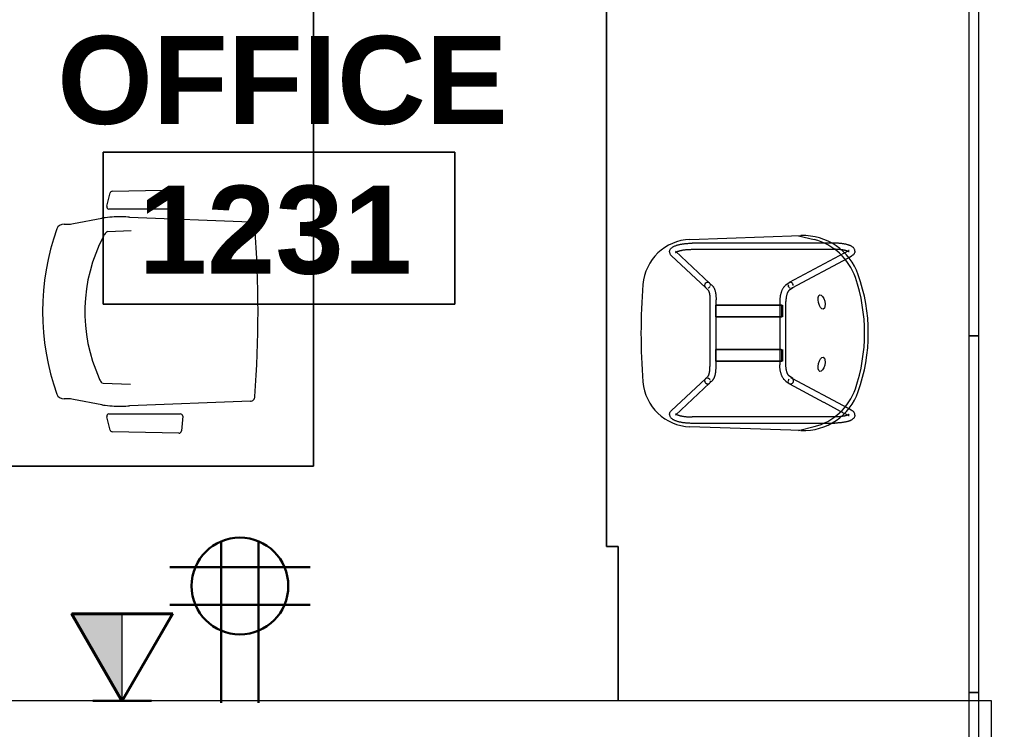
# Model space of a CAD drawing. Header units: inches. Extents: x -326 to 986, y -79 to 1436.
# Drawn here: x -183 to -83.5, y 347.2 to 419.8 of the extents above; entities that cross this region are included whole.
import ezdxf

# ---------------------------------------------------------------- set-up
doc = ezdxf.new("R2010")
doc.units = ezdxf.units.IN
doc.header["$MEASUREMENT"] = 0
for name, color, linetype, lineweight in [('A-ANNO-NOTE', 131, 'Continuous', 13), ('A-AREA-IDEN', 2, 'Continuous', 9), ('A-GLAZ-CURT', 52, 'Continuous', 9), ('A-WALL', 113, 'Continuous', 13), ('I-FURN', 30, 'Continuous', 9)]:
    doc.layers.add(name, color=color, linetype=linetype, lineweight=lineweight)
doc.styles.add('Swis721 Lt BT_B', font='', dxfattribs={"height": 9})
doc.styles.get('Swis721 Lt BT_B').set_extended_font_data('Swis721 Lt BT', bold=True)

# ---------------------------------------------------------------- blocks, each defined once
blk = doc.blocks.new('System Panel - Glazed - Offset-8643973-Level XX  POWER _ SIGNAL NEW')
at = {"layer": 'A-GLAZ-CURT', "lineweight": 13}
for p, q in [((17.818, 1.75), (-17.818, 1.75)), ((-17.818, 1.75), (-17.818, 0.75)), ((17.818, 0.75), (17.818, 1.75)), ((-17.818, 0.75), (17.818, 0.75))]:
    blk.add_line(p, q, dxfattribs=at)
blk = doc.blocks.new('System Panel - Glazed - Offset-8642966-Level XX  POWER _ SIGNAL NEW')
at = {"layer": 'A-GLAZ-CURT', "lineweight": 13}
for p, q in [((18.25, 1.75), (-18.25, 1.75)), ((-18.25, 1.75), (-18.25, 0.75)), ((18.25, 0.75), (18.25, 1.75)), ((-18.25, 0.75), (18.25, 0.75))]:
    blk.add_line(p, q, dxfattribs=at)
blk = doc.blocks.new('System Panel - Glazed - Offset-8642971-Level XX  POWER _ SIGNAL NEW')
at = {"layer": 'A-GLAZ-CURT', "lineweight": 13}
for p, q in [((3.25, 1.75), (-3.25, 1.75)), ((-3.25, 1.75), (-3.25, 0.75)), ((3.25, 0.75), (3.25, 1.75)), ((-3.25, 0.75), (3.25, 0.75))]:
    blk.add_line(p, q, dxfattribs=at)
blk = doc.blocks.new('Furniture 8 - Furniture 2-8662529-Level XX  POWER _ SIGNAL NEW')
at = {"layer": 'I-FURN'}
for p, q in [((-152.887, 423.084), (-152.887, 374.147)), ((-152.887, 374.147), (-152.887, 423.084)), ((-122.887, 365.928), (-122.887, 423.084)), ((-122.887, 423.084), (-122.887, 365.928)), ((-152.887, 374.147), (-224.887, 374.147)), ((-224.887, 374.147), (-152.887, 374.147)), ((-121.712, 365.928), (-122.887, 365.928)), ((-122.887, 365.928), (-121.712, 365.928)), ((-121.712, 350.119), (-121.712, 365.928)), ((-121.712, 365.928), (-121.712, 350.119))]:
    blk.add_line(p, q, dxfattribs=at)
blk = doc.blocks.new('Haworth_Chair_Very-Perforated Conference - Arms-7937587-Level XX  POWER _ SIGNAL NEW')
at = {"layer": 'I-FURN'}
for p, q in [((-9.659, -3.101), (-9.17, 9.25)), ((9.17, 9.25), (9.659, -3.101)), ((-12.221, 2.204), (-10.702, 2.33)), ((-10.469, 2.076), (-10.471, -5.238)), ((10.471, -5.238), (10.469, 2.076)), ((10.702, 2.33), (12.221, 2.204)), ((-12.311, -4.885), (-12.459, 1.93)), ((12.459, 1.93), (12.311, -4.885)), ((-8.184, -5.321), (-8.284, -2.932)), ((7.346, -5.81), (7.447, -3)), ((-10.785, -5.447), (-12.127, -5.088)), ((-8.991, -8.85), (-9.535, -5.953)), ((9.535, -5.953), (8.991, -8.85)), ((12.127, -5.088), (10.785, -5.447)), ((-8.925, -9.815), (-8.928, -9.49)), ((8.928, -9.49), (8.925, -9.815))]:
    blk.add_line(p, q, dxfattribs=at)
for centre, radius, start, end in [((-0.001, -107.246), 117.284, 85.74387, 94.25612), ((-8.705, 9.25), 0.465, 90, 180), ((8.705, 9.25), 0.465, 0, 90.14149), ((-12.199, 1.945), 0.26, 94.72362, 183.27638), ((-10.723, 2.076), 0.254, 359.98353, 85.12139), ((10.723, 2.076), 0.254, 94.87861, 180.01647), ((12.199, 1.945), 0.26, 356.72362, 85.27638), ((14.881, -4.072), 24.558, 177.73399, 181.39604), ((-14.881, -4.072), 24.558, 358.60396, 2.26601), ((-12.062, -4.844), 0.253, 189.35868, 255.01487), ((-1.673, -4.475), 8, 181.39604, 188.06317), ((1.673, -4.475), 8, 351.93683, 358.60396), ((12.062, -4.844), 0.253, 284.98513, 350.64132), ((-10.72, -5.205), 0.251, 255.01487, 352.31467), ((-1.673, -4.475), 8, 188.06317, 190.64227), ((-7.905, -5.31), 0.279, 182.28611, 236.52672), ((-7.069, -4.46), 1.467, 227.58625, 244.44888), ((0.025, 8.859), 16.547, 242.31317, 294.41188), ((7.067, -5.794), 0.28, 303.43533, 356.56467), ((1.673, -4.475), 8, 349.35773, 351.93683), ((10.72, -5.205), 0.251, 187.68533, 284.98513), ((6.231, -4.528), 1.796, 290.63116, 303.43533), ((-12.59, -9.526), 3.662, 0.55924, 10.64227), ((12.59, -9.526), 3.662, 169.35773, 179.44076), ((-8.202, -9.876), 0.726, 175.2058, 250.56974), ((8.202, -9.876), 0.726, 289.43026, 4.7942), ((0, 13.375), 25.381, 250.56974, 289.43026)]:
    blk.add_arc(centre, radius, start, end, dxfattribs=at)
blk = doc.blocks.new('HighTower_Eyes_Guest - HighTower_Eyes_Guest-V59-Level XX  POWER _ SIGNAL NEW')
at = {"layer": 'I-FURN'}
for p, q in [((-4.667, 5.665), (-7.92, 9.146)), ((7.92, 9.146), (4.668, 5.666)), ((-8.377, 8.719), (-5.124, 5.238)), ((-8.247, 8.726), (-8.249, 8.724)), ((5.124, 5.239), (8.377, 8.719)), ((8.247, 8.726), (8.249, 8.724)), ((8.285, 8.677), (8.299, 8.655)), ((-9.978, -4.107), (-9.581, 7.252)), ((-9.199, 7.02), (-9.199, -7.229)), ((-8.574, -7.566), (-8.574, 7.02)), ((8.574, 7.02), (8.574, -7.566)), ((9.199, -7.185), (9.199, 7.02)), ((9.581, 7.252), (9.978, -4.107)), ((-5.128, 5.245), (-4.85, 4.951)), ((-4.396, 5.38), (-4.673, 5.674)), ((3.421, 5.203), (-3.421, 5.203)), ((4.673, 5.674), (4.396, 5.38)), ((4.85, 4.951), (5.128, 5.245)), ((-3.421, 4.578), (-2.858, 4.578)), ((-1.677, 4.614), (-2.858, 4.614)), ((-2.858, 4.614), (-2.858, 4.589)), ((-2.858, 4.602), (-1.677, 4.602)), ((-2.858, 4.578), (-2.858, 4.602)), ((-2.858, 3.535), (-2.858, 4.602)), ((-2.858, 4.589), (-2.858, 4.578)), ((-2.858, 4.583), (-2.858, 3.073)), ((-2.858, 4.578), (-2.858, 4.578)), ((-1.677, 4.589), (-1.677, 4.614)), ((-1.677, 4.602), (-1.677, 4.583)), ((-1.677, 4.602), (-1.677, 3.535)), ((-1.677, 4.578), (-1.677, 4.589)), ((-1.677, 4.583), (-1.677, 4.578)), ((-1.677, 3.073), (-1.677, 4.583)), ((-1.677, 4.578), (1.677, 4.578)), ((1.677, 4.589), (1.677, 4.614)), ((1.677, 4.614), (2.858, 4.614)), ((1.677, 3.535), (1.677, 4.602)), ((1.677, 4.602), (1.677, 4.578)), ((2.858, 4.602), (1.677, 4.602)), ((1.677, 4.578), (1.677, 4.589)), ((1.677, 4.583), (1.677, 3.073)), ((2.858, 4.614), (2.858, 4.589)), ((2.858, 4.578), (2.858, 4.602)), ((2.858, 4.602), (2.858, 3.535)), ((2.858, 4.589), (2.858, 4.578)), ((2.858, 3.073), (2.858, 4.583)), ((2.858, 4.578), (3.421, 4.578)), ((-2.858, 3.207), (-2.858, 3.535)), ((-2.858, -1.431), (-2.858, 3.207)), ((-2.858, 3.073), (-2.858, 1.82)), ((-1.677, 3.535), (-1.677, 3.207)), ((-1.677, 3.207), (-1.677, -1.431)), ((-1.677, 1.82), (-1.677, 3.073)), ((1.677, 3.207), (1.677, 3.535)), ((1.677, -1.431), (1.677, 3.207)), ((1.677, 3.073), (1.677, 1.82)), ((2.858, 3.535), (2.858, 3.207)), ((2.858, 3.207), (2.858, -1.431)), ((2.858, 1.82), (2.858, 3.073)), ((-2.858, 1.82), (-2.858, 0.754)), ((-1.677, 0.754), (-1.677, 1.82)), ((1.677, 1.82), (1.677, 0.754)), ((2.858, 0.754), (2.858, 1.82)), ((-2.858, 0.754), (-2.858, 0.181)), ((-2.858, 0.181), (-2.858, -0.384)), ((-1.677, -0.384), (-1.677, 0.754)), ((1.677, 0.754), (1.677, -0.384)), ((2.858, -0.384), (2.858, 0.754)), ((-2.858, -0.384), (-2.858, -1.551)), ((-1.677, -1.551), (-1.677, -0.384)), ((1.677, -0.384), (1.677, -1.551)), ((2.858, -1.551), (2.858, -0.384)), ((3.251, -1.942), (-3.251, -1.942)), ((-2.858, -1.758), (-2.858, -1.431)), ((-2.858, -1.575), (-2.858, -1.942)), ((-2.858, -1.958), (-2.858, -1.758)), ((-2.858, -1.987), (-2.858, -2.034)), ((-2.858, -2.034), (-2.858, -1.987)), ((-1.677, -1.431), (-1.677, -1.758)), ((-1.677, -1.942), (-1.677, -1.575)), ((-1.677, -1.758), (-1.677, -1.958)), ((1.677, -1.758), (1.677, -1.431)), ((1.677, -1.575), (1.677, -1.945)), ((1.677, -1.958), (1.677, -1.758)), ((2.858, -1.431), (2.858, -1.758)), ((2.858, -1.943), (2.858, -1.575)), ((2.858, -1.758), (2.858, -1.958)), ((-5.18, -2.919), (-7.049, -6.398)), ((-4.924, -2.564), (-5.162, -2.9)), ((-4.652, -3.262), (-4.414, -2.926)), ((-3.251, -2.567), (3.251, -2.567)), ((-2.858, -2.037), (-2.858, -2.099)), ((-2.858, -2.099), (-2.858, -2.037)), ((-2.858, -2.174), (-2.858, -2.103)), ((-2.858, -2.121), (-2.858, -2.174)), ((-1.677, -2.121), (-2.858, -2.121)), ((-1.677, -2.223), (-2.858, -2.223)), ((-1.677, -2.037), (-1.677, -2.087)), ((-1.677, -2.087), (-1.677, -2.037)), ((-1.677, -2.103), (-1.677, -2.161)), ((1.677, -2.053), (1.677, -2.103)), ((1.677, -2.103), (1.677, -2.053)), ((1.677, -2.121), (1.677, -2.179)), ((1.677, -2.179), (1.677, -2.121)), ((2.858, -2.121), (1.677, -2.121)), ((2.858, -2.223), (1.677, -2.223)), ((2.858, -1.99), (2.858, -2.037)), ((2.858, -2.037), (2.858, -1.99)), ((2.858, -2.041), (2.858, -2.103)), ((2.858, -2.103), (2.858, -2.041)), ((2.858, -2.108), (2.858, -2.179)), ((2.858, -2.179), (2.858, -2.121)), ((4.414, -2.926), (4.652, -3.262)), ((5.162, -2.9), (4.924, -2.564)), ((8.197, -8.536), (5.171, -2.904)), ((-9.968, -3.844), (-9.567, -5.453)), ((-7.715, -8.958), (-4.629, -3.215)), ((4.621, -3.199), (7.715, -8.958)), ((9.968, -3.844), (9.567, -5.453)), ((-7.069, -6.436), (-8.175, -8.495)), ((-9.199, -7.229), (-9.199, -7.566)), ((9.199, -7.566), (9.199, -7.229)), ((-8.197, -8.536), (-8.427, -8.964)), ((8.427, -8.964), (8.197, -8.536)), ((-8.302, -9.029), (-8.304, -9.027)), ((-7.877, -9.259), (-7.715, -8.958)), ((7.715, -8.958), (7.877, -9.259)), ((8.302, -9.029), (8.304, -9.027))]:
    blk.add_line(p, q, dxfattribs=at)
at = {"layer": 'I-FURN', "flags": 128}
for points in [[(-8.315, 9.333), (-8.382, 9.328), (-8.445, 9.315), (-8.505, 9.294), (-8.56, 9.267), (-8.61, 9.235), (-8.654, 9.2), (-8.695, 9.163), (-8.732, 9.123), (-8.766, 9.081), (-8.797, 9.037), (-8.826, 8.992), (-8.853, 8.945), (-8.879, 8.895), (-8.9, 8.851)], [(-8.313, 9.333), (-8.249, 9.328), (-8.185, 9.315), (-8.125, 9.294), (-8.071, 9.267), (-8.021, 9.235), (-7.976, 9.2), (-7.936, 9.163), (-7.92, 9.146)], [(8.313, 9.333), (8.249, 9.328), (8.185, 9.315), (8.125, 9.294), (8.071, 9.267), (8.021, 9.235), (7.976, 9.2), (7.936, 9.163), (7.92, 9.146)], [(8.315, 9.333), (8.382, 9.328), (8.445, 9.315), (8.505, 9.294), (8.56, 9.267), (8.61, 9.235), (8.654, 9.2), (8.695, 9.163), (8.732, 9.123), (8.766, 9.081), (8.797, 9.037), (8.826, 8.992), (8.853, 8.945), (8.879, 8.895), (8.9, 8.851)], [(-8.903, 8.844), (-8.926, 8.791), (-8.948, 8.736), (-8.969, 8.679), (-8.989, 8.621), (-9.008, 8.56), (-9.026, 8.497), (-9.044, 8.433), (-9.06, 8.366), (-9.075, 8.298), (-9.09, 8.229), (-9.103, 8.157), (-9.116, 8.084), (-9.128, 8.01), (-9.139, 7.934), (-9.149, 7.857), (-9.158, 7.779), (-9.167, 7.7)], [(-8.299, 8.655), (-8.313, 8.63), (-8.327, 8.6), (-8.342, 8.567), (-8.358, 8.531), (-8.373, 8.491), (-8.388, 8.448), (-8.403, 8.402), (-8.417, 8.354), (-8.432, 8.303), (-8.445, 8.249), (-8.459, 8.193), (-8.471, 8.134), (-8.483, 8.074), (-8.495, 8.011), (-8.506, 7.947), (-8.516, 7.88), (-8.525, 7.813)], [(-8.383, 8.726), (-8.381, 8.724), (-8.377, 8.719)], [(-8.263, 8.709), (-8.273, 8.695), (-8.285, 8.677), (-8.299, 8.655)], [(-8.249, 8.724), (-8.255, 8.719), (-8.263, 8.709)], [(8.249, 8.724), (8.255, 8.719), (8.263, 8.709)], [(8.263, 8.709), (8.273, 8.695), (8.285, 8.677)], [(8.299, 8.655), (8.313, 8.63), (8.327, 8.6), (8.342, 8.567), (8.358, 8.531), (8.373, 8.491), (8.388, 8.448), (8.403, 8.402), (8.417, 8.354), (8.432, 8.303), (8.445, 8.249), (8.459, 8.193), (8.471, 8.134), (8.483, 8.074), (8.495, 8.011), (8.506, 7.947), (8.516, 7.88), (8.525, 7.813)], [(8.383, 8.726), (8.381, 8.724), (8.377, 8.719)], [(8.903, 8.844), (8.926, 8.791), (8.948, 8.736), (8.969, 8.679), (8.989, 8.621), (9.008, 8.56), (9.026, 8.497), (9.044, 8.433), (9.06, 8.366), (9.075, 8.298), (9.09, 8.229), (9.103, 8.157), (9.116, 8.084), (9.128, 8.01), (9.139, 7.934), (9.149, 7.857), (9.158, 7.779), (9.167, 7.7)], [(-9.186, 7.458), (-9.19, 7.376), (-9.194, 7.293), (-9.197, 7.21), (-9.198, 7.126), (-9.199, 7.043), (-9.199, 7.02)], [(-9.168, 7.684), (-9.174, 7.62), (-9.18, 7.539), (-9.186, 7.458)], [(-8.526, 7.804), (-8.534, 7.743), (-8.541, 7.673), (-8.548, 7.601), (-8.555, 7.528), (-8.56, 7.455), (-8.564, 7.38), (-8.568, 7.305), (-8.571, 7.229), (-8.573, 7.153), (-8.574, 7.077), (-8.574, 7.02)], [(8.526, 7.804), (8.534, 7.743), (8.541, 7.673), (8.548, 7.601), (8.555, 7.528), (8.56, 7.455), (8.564, 7.38), (8.568, 7.305), (8.571, 7.229), (8.573, 7.153), (8.574, 7.077), (8.574, 7.02)], [(9.168, 7.684), (9.174, 7.62), (9.18, 7.539), (9.186, 7.458)], [(9.186, 7.458), (9.19, 7.376), (9.194, 7.293), (9.197, 7.21), (9.198, 7.126), (9.199, 7.043), (9.199, 7.02)], [(-4.397, 5.381), (-4.395, 5.38), (-4.391, 5.377), (-4.384, 5.372), (-4.374, 5.366), (-4.361, 5.359), (-4.346, 5.351), (-4.329, 5.343), (-4.309, 5.334), (-4.286, 5.325), (-4.262, 5.316), (-4.236, 5.308), (-4.208, 5.299), (-4.178, 5.29), (-4.146, 5.282), (-4.113, 5.274), (-4.078, 5.266), (-4.042, 5.259), (-4.004, 5.251), (-3.966, 5.245), (-3.926, 5.239), (-3.885, 5.233), (-3.843, 5.227), (-3.801, 5.223), (-3.757, 5.218), (-3.713, 5.215), (-3.668, 5.211), (-3.623, 5.209), (-3.578, 5.206), (-3.532, 5.205), (-3.486, 5.204), (-3.44, 5.203), (-3.421, 5.203)], [(4.397, 5.381), (4.395, 5.38), (4.391, 5.377), (4.384, 5.372), (4.374, 5.366), (4.361, 5.359), (4.346, 5.351), (4.329, 5.343), (4.309, 5.334), (4.286, 5.325), (4.262, 5.316), (4.236, 5.308), (4.208, 5.299), (4.178, 5.29), (4.146, 5.282), (4.113, 5.274), (4.078, 5.266), (4.042, 5.259), (4.004, 5.251), (3.966, 5.245), (3.926, 5.239), (3.885, 5.233), (3.843, 5.227), (3.801, 5.223), (3.757, 5.218), (3.713, 5.215), (3.668, 5.211), (3.623, 5.209), (3.578, 5.206), (3.532, 5.205), (3.486, 5.204), (3.44, 5.203), (3.421, 5.203)], [(-4.85, 4.951), (-4.82, 4.921), (-4.788, 4.894), (-4.756, 4.869), (-4.722, 4.847), (-4.688, 4.826), (-4.653, 4.806), (-4.617, 4.788), (-4.581, 4.771), (-4.543, 4.755), (-4.504, 4.739), (-4.464, 4.725), (-4.423, 4.711), (-4.382, 4.699), (-4.339, 4.686), (-4.295, 4.675), (-4.25, 4.664), (-4.204, 4.654), (-4.157, 4.644), (-4.11, 4.635), (-4.062, 4.627), (-4.012, 4.62), (-3.962, 4.613), (-3.912, 4.606), (-3.861, 4.601), (-3.809, 4.596), (-3.757, 4.591), (-3.704, 4.587), (-3.651, 4.584), (-3.598, 4.582), (-3.544, 4.58), (-3.491, 4.579), (-3.437, 4.578), (-3.421, 4.578)], [(4.85, 4.951), (4.82, 4.921), (4.788, 4.894), (4.756, 4.869), (4.722, 4.847), (4.688, 4.826), (4.653, 4.806), (4.617, 4.788), (4.581, 4.771), (4.543, 4.755), (4.504, 4.739), (4.464, 4.725), (4.423, 4.711), (4.382, 4.699), (4.339, 4.686), (4.295, 4.675), (4.25, 4.664), (4.204, 4.654), (4.157, 4.644), (4.11, 4.635), (4.062, 4.627), (4.012, 4.62), (3.962, 4.613), (3.912, 4.606), (3.861, 4.601), (3.809, 4.596), (3.757, 4.591), (3.704, 4.587), (3.651, 4.584), (3.598, 4.582), (3.544, 4.58), (3.491, 4.579), (3.437, 4.578), (3.421, 4.578)], [(-4.924, -2.564), (-4.892, -2.522), (-4.858, -2.482), (-4.821, -2.443), (-4.783, -2.407), (-4.742, -2.372), (-4.7, -2.339), (-4.656, -2.307), (-4.611, -2.277), (-4.564, -2.248), (-4.515, -2.221), (-4.465, -2.195), (-4.414, -2.17), (-4.361, -2.147), (-4.307, -2.125), (-4.251, -2.104), (-4.195, -2.085), (-4.137, -2.066), (-4.078, -2.049), (-4.019, -2.033), (-3.958, -2.019), (-3.896, -2.006), (-3.834, -1.994), (-3.771, -1.983), (-3.707, -1.973), (-3.643, -1.965), (-3.578, -1.958), (-3.513, -1.952), (-3.447, -1.948), (-3.381, -1.945), (-3.315, -1.943), (-3.251, -1.942)], [(4.924, -2.564), (4.892, -2.522), (4.858, -2.482), (4.821, -2.443), (4.783, -2.407), (4.742, -2.372), (4.7, -2.339), (4.656, -2.307), (4.611, -2.277), (4.564, -2.248), (4.515, -2.221), (4.465, -2.195), (4.414, -2.17), (4.361, -2.147), (4.307, -2.125), (4.251, -2.104), (4.195, -2.085), (4.137, -2.066), (4.078, -2.049), (4.019, -2.033), (3.958, -2.019), (3.896, -2.006), (3.834, -1.994), (3.771, -1.983), (3.707, -1.973), (3.643, -1.965), (3.578, -1.958), (3.513, -1.952), (3.447, -1.948), (3.381, -1.945), (3.315, -1.943), (3.251, -1.942)], [(-4.414, -2.926), (-4.405, -2.914), (-4.393, -2.9), (-4.379, -2.885), (-4.363, -2.87), (-4.345, -2.854), (-4.324, -2.838), (-4.301, -2.821), (-4.276, -2.804), (-4.248, -2.788), (-4.218, -2.771), (-4.186, -2.754), (-4.153, -2.738), (-4.117, -2.722), (-4.079, -2.707), (-4.04, -2.692), (-3.998, -2.678), (-3.956, -2.664), (-3.911, -2.652), (-3.866, -2.64), (-3.819, -2.628), (-3.771, -2.618), (-3.722, -2.608), (-3.672, -2.6), (-3.621, -2.592), (-3.569, -2.586), (-3.517, -2.58), (-3.464, -2.575), (-3.411, -2.572), (-3.357, -2.569), (-3.303, -2.568), (-3.251, -2.567)], [(4.414, -2.926), (4.405, -2.914), (4.393, -2.9), (4.379, -2.885), (4.363, -2.87), (4.345, -2.854), (4.324, -2.838), (4.301, -2.821), (4.276, -2.804), (4.248, -2.788), (4.218, -2.771), (4.186, -2.754), (4.153, -2.738), (4.117, -2.722), (4.079, -2.707), (4.04, -2.692), (3.998, -2.678), (3.956, -2.664), (3.911, -2.652), (3.866, -2.64), (3.819, -2.628), (3.771, -2.618), (3.722, -2.608), (3.672, -2.6), (3.621, -2.592), (3.569, -2.586), (3.517, -2.58), (3.464, -2.575), (3.411, -2.572), (3.357, -2.569), (3.303, -2.568), (3.251, -2.567)], [(-8.387, -9.629), (-8.45, -9.624), (-8.511, -9.612), (-8.568, -9.592), (-8.62, -9.566), (-8.667, -9.536), (-8.709, -9.504), (-8.747, -9.468), (-8.781, -9.432), (-8.812, -9.393), (-8.84, -9.353), (-8.867, -9.312), (-8.892, -9.269), (-8.915, -9.225), (-8.937, -9.179), (-8.957, -9.131), (-8.977, -9.082), (-8.996, -9.031), (-9.014, -8.979), (-9.03, -8.925), (-9.047, -8.869), (-9.062, -8.812), (-9.076, -8.753), (-9.09, -8.693), (-9.103, -8.631), (-9.115, -8.568), (-9.126, -8.504), (-9.137, -8.438), (-9.146, -8.372), (-9.155, -8.304), (-9.163, -8.235), (-9.171, -8.165), (-9.177, -8.095), (-9.183, -8.023), (-9.188, -7.952), (-9.192, -7.879), (-9.195, -7.806), (-9.197, -7.733), (-9.199, -7.66), (-9.199, -7.586), (-9.199, -7.566)], [(-8.551, -8.079), (-8.556, -8.027), (-8.56, -7.963), (-8.565, -7.898), (-8.568, -7.833), (-8.571, -7.767), (-8.573, -7.701), (-8.574, -7.635), (-8.574, -7.569), (-8.574, -7.566)], [(8.387, -9.629), (8.45, -9.624), (8.511, -9.612), (8.568, -9.592), (8.62, -9.566), (8.667, -9.536), (8.709, -9.504), (8.747, -9.468), (8.781, -9.432), (8.812, -9.393), (8.84, -9.353), (8.867, -9.312), (8.892, -9.269), (8.915, -9.225), (8.937, -9.179), (8.957, -9.131), (8.977, -9.082), (8.996, -9.031), (9.014, -8.979), (9.03, -8.925), (9.047, -8.869), (9.062, -8.812), (9.076, -8.753), (9.09, -8.693), (9.103, -8.631), (9.115, -8.568), (9.126, -8.504), (9.137, -8.438), (9.146, -8.372), (9.155, -8.304), (9.163, -8.235), (9.171, -8.165), (9.177, -8.095), (9.183, -8.023), (9.188, -7.952), (9.192, -7.879), (9.195, -7.806), (9.197, -7.733), (9.199, -7.66), (9.199, -7.586), (9.199, -7.566)], [(8.538, -8.199), (8.544, -8.152), (8.55, -8.09), (8.556, -8.027), (8.56, -7.963), (8.564, -7.903)], [(8.565, -7.898), (8.568, -7.833), (8.571, -7.767), (8.573, -7.701), (8.574, -7.635), (8.574, -7.569), (8.574, -7.566)], [(-8.538, -8.199), (-8.544, -8.152), (-8.55, -8.09)], [(-8.384, -8.883), (-8.397, -8.85), (-8.409, -8.814), (-8.422, -8.776), (-8.435, -8.735), (-8.447, -8.692), (-8.459, -8.646), (-8.471, -8.598), (-8.482, -8.548), (-8.492, -8.496), (-8.502, -8.443), (-8.512, -8.387), (-8.521, -8.331), (-8.529, -8.272), (-8.537, -8.213)], [(-8.316, -9.013), (-8.325, -9), (-8.335, -8.983), (-8.346, -8.963), (-8.358, -8.94), (-8.371, -8.913), (-8.384, -8.883)], [(8.316, -9.013), (8.325, -9), (8.335, -8.983), (8.346, -8.963), (8.358, -8.94), (8.371, -8.913), (8.384, -8.883)], [(8.384, -8.883), (8.397, -8.85), (8.409, -8.814), (8.422, -8.776), (8.435, -8.735), (8.447, -8.692), (8.459, -8.646), (8.471, -8.598), (8.482, -8.548), (8.492, -8.496), (8.502, -8.443), (8.512, -8.387), (8.521, -8.331), (8.529, -8.272), (8.537, -8.213)], [(-8.471, -9.029), (-8.47, -9.027), (-8.465, -9.022), (-8.458, -9.013), (-8.449, -9), (-8.438, -8.983), (-8.427, -8.964)], [(-8.387, -9.629), (-8.323, -9.624), (-8.262, -9.612), (-8.205, -9.592), (-8.153, -9.566), (-8.107, -9.536), (-8.065, -9.504), (-8.027, -9.468), (-7.993, -9.432), (-7.962, -9.393), (-7.933, -9.353), (-7.907, -9.312), (-7.882, -9.269), (-7.877, -9.259)], [(-8.304, -9.027), (-8.309, -9.022), (-8.316, -9.013)], [(8.387, -9.629), (8.323, -9.624), (8.262, -9.612), (8.205, -9.592), (8.153, -9.566), (8.107, -9.536), (8.065, -9.504), (8.027, -9.468), (7.993, -9.432), (7.962, -9.393), (7.933, -9.353), (7.907, -9.312), (7.882, -9.269), (7.877, -9.259)], [(8.304, -9.027), (8.309, -9.022), (8.316, -9.013)], [(8.471, -9.029), (8.47, -9.027), (8.465, -9.022), (8.458, -9.013), (8.449, -9), (8.438, -8.983), (8.427, -8.964)]]:
    blk.add_lwpolyline(points, dxfattribs=at)
at = {"layer": 'I-FURN'}
for centre, radius, start, end in [((-4.584, 7.077), 5, 94.68367, 178), ((0, -48.875), 61.139, 85.31633, 94.68367), ((4.584, 7.077), 5, 2, 85.31633), ((-3.981, -4.316), 6, 178, 250.52754), ((3.981, -4.316), 6, 289.47246, 2), ((-3.746, -4.001), 6, 194, 251.10821), ((3.746, -4.001), 6, 288.89179, 346), ((0, 6.944), 17.568, 251.10821, 288.89179), ((0, 6.944), 17.943, 250.52754, 289.47246), ((0, 6.944), 17.943, 250.52754, 289.47246)]:
    blk.add_arc(centre, radius, start, end, dxfattribs=at)
for centre, major_axis, ratio, start_param, end_param in [((-4.9, 5.46), (0.227, 0.214), 0.915808, 2.428908, 2.632137), ((-4.9, 5.46), (0.227, 0.214), 0.915808, 2.167109, 2.356945), ((-4.895, 5.452), (0.228, 0.213), 0.916448, 2.43874, 2.608271), ((-4.895, 5.452), (0.228, 0.213), 0.916448, 2.175608, 2.346472), ((-4.9, 5.46), (0.227, 0.214), 0.915808, 2.690708, 2.898951), ((-4.895, 5.452), (0.228, 0.213), 0.916448, 2.697325, 3.13187), ((-4.9, 5.46), (0.227, 0.214), 0.915808, 1.90531, 2.091125), ((-4.895, 5.452), (0.228, 0.213), 0.916448, 1.912584, 2.084672), ((-4.9, 5.46), (0.227, 0.214), 0.915808, 2.952507, 3.141593), ((-4.9, 5.46), (0.227, 0.214), 0.915808, 1.64351, 1.82653), ((-4.9, 5.46), (0.227, 0.214), 0.915808, 3.141593, 3.214307), ((-4.895, 5.452), (0.228, 0.213), 0.916448, 3.13187, 3.141593), ((-4.9, 5.46), (0.227, 0.214), 0.915808, 3.289597, 3.476106), ((-4.895, 5.452), (0.228, 0.213), 0.916448, 1.386162, 1.561074), ((-4.9, 5.46), (0.227, 0.214), 0.915808, 1.119912, 1.298687), ((-4.895, 5.452), (0.228, 0.213), 0.916448, 1.122377, 1.299274), ((-4.895, 5.452), (0.228, 0.213), 0.916448, 3.684418, 3.861128), ((-4.9, 5.46), (0.227, 0.214), 0.915808, 0.858112, 1.035719), ((-4.895, 5.452), (0.228, 0.213), 0.916448, 0.85768, 1.037475), ((-4.895, 5.452), (0.228, 0.213), 0.916448, 3.917268, 4.104054), ((-4.9, 5.46), (0.227, 0.214), 0.915808, 0.596313, 0.772256), ((-4.895, 5.452), (0.228, 0.213), 0.916448, 0.590929, 0.775676), ((-4.9, 5.46), (0.227, 0.214), 0.915808, 0.334513, 0.508251), ((-4.895, 5.452), (0.228, 0.213), 0.916448, 0.317986, 0.513876), ((-4.895, 5.452), (0.228, 0.213), 0.916448, 4.471424, 4.702666), ((-4.895, 5.452), (0.228, 0.213), 0.916448, 6.011663, 6.535262), ((-4.895, 5.452), (0.228, 0.213), 0.916448, 4.702666, 4.964466), ((-4.9, 5.46), (0.227, 0.214), 0.915808, 0, 0.072714), ((-4.9, 5.46), (0.227, 0.214), 0.915808, 4.785103, 5.278321), ((-4.9, 5.46), (0.227, 0.214), 0.915808, 6.0941, 6.283185), ((-4.895, 5.452), (0.228, 0.213), 0.916448, 4.964466, 5.226265), ((-4.895, 5.452), (0.228, 0.213), 0.916448, 5.766308, 5.982538), ((-4.895, 5.452), (0.228, 0.213), 0.916448, 5.524019, 5.708881), ((4.896, 5.452), (-0.228, 0.213), 0.916448, 1.05692, 1.31872), ((4.896, 5.452), (-0.228, 0.213), 0.916448, 6.031109, 6.554707), ((4.9, 5.46), (-0.227, 0.214), 0.915808, 6.210471, 6.472271), ((4.9, 5.46), (-0.227, 0.214), 0.915808, 1.236283, 1.433525), ((4.896, 5.452), (-0.228, 0.213), 0.916448, 1.31872, 1.580519), ((4.9, 5.46), (-0.227, 0.214), 0.915808, 1.498082, 1.759882), ((4.896, 5.452), (-0.228, 0.213), 0.916448, 1.580519, 1.808476), ((4.896, 5.452), (-0.228, 0.213), 0.916448, 5.769309, 5.979921), ((4.9, 5.46), (-0.227, 0.214), 0.915808, 5.511438, 5.948672), ((4.896, 5.452), (-0.228, 0.213), 0.916448, 5.50751, 5.70291), ((4.896, 5.452), (-0.228, 0.213), 0.916448, 2.177595, 2.364128), ((4.896, 5.452), (-0.228, 0.213), 0.916448, 5.24571, 5.434476), ((4.9, 5.46), (-0.227, 0.214), 0.915808, 5.247927, 5.425073), ((4.896, 5.452), (-0.228, 0.213), 0.916448, 2.440623, 2.627717), ((4.896, 5.452), (-0.228, 0.213), 0.916448, 4.983911, 5.168812), ((4.9, 5.46), (-0.227, 0.214), 0.915808, 4.456985, 5.163274), ((4.9, 5.46), (-0.227, 0.214), 0.915808, 2.54528, 2.707622), ((4.896, 5.452), (-0.228, 0.213), 0.916448, 4.722112, 4.904368), ((4.9, 5.46), (-0.227, 0.214), 0.915808, 3.068879, 3.141593), ((4.896, 5.452), (-0.228, 0.213), 0.916448, 3.141593, 3.151315), ((4.896, 5.452), (-0.228, 0.213), 0.916448, 3.151315, 3.593723), ((4.9, 5.46), (-0.227, 0.214), 0.915808, 3.141593, 3.330678), ((4.896, 5.452), (-0.228, 0.213), 0.916448, 4.198513, 4.377029), ((4.9, 5.46), (-0.227, 0.214), 0.915808, 4.192335, 4.377876), ((4.9, 5.46), (-0.227, 0.214), 0.915808, 3.386445, 3.592477), ((4.896, 5.452), (-0.228, 0.213), 0.916448, 3.936713, 4.120187), ((4.9, 5.46), (-0.227, 0.214), 0.915808, 3.926452, 4.116076), ((4.896, 5.452), (-0.228, 0.213), 0.916448, 3.674914, 3.857016), ((4.9, 5.46), (-0.227, 0.214), 0.915808, 3.653056, 3.854277), ((-4.904, -3.067), (-0.275, 0.148), 0.846149, 6.063543, 8.419737), ((-4.907, -3.081), (-0.255, 0.181), 0.826969, 0.26926, 0.531059), ((-4.907, -3.081), (-0.255, 0.181), 0.826969, 0, 0.00746), ((-4.907, -3.081), (-0.255, 0.181), 0.826969, 5.525085, 5.754636), ((-4.907, -3.081), (-0.255, 0.181), 0.826969, 5.082031, 5.243448), ((-4.907, -3.081), (-0.255, 0.181), 0.826969, 4.719849, 4.91726), ((-4.904, -3.067), (-0.275, 0.148), 0.846149, 4.492747, 4.754546), ((4.896, -3.052), (0.275, 0.148), 0.846149, 2.052238, 2.314038), ((4.896, -3.052), (0.275, 0.148), 0.846149, 1.287619, 1.78679), ((4.907, -3.081), (0.255, 0.181), 0.826969, 1.301537, 1.534958), ((4.907, -3.081), (0.255, 0.181), 0.826969, 1.039737, 1.201154), ((4.896, -3.052), (0.275, 0.148), 0.846149, 4.251883, 6.717117), ((4.896, -3.052), (0.275, 0.148), 0.846149, 0.743241, 0.922887), ((4.907, -3.081), (0.255, 0.181), 0.826969, 0, 0.254339), ((4.907, -3.081), (0.255, 0.181), 0.826969, 6.275725, 6.283185), ((4.907, -3.081), (0.255, 0.181), 0.826969, 5.752126, 5.946129), ((-4.907, -3.081), (-0.255, 0.181), 0.826969, 0.531059, 0.792858), ((-4.904, -3.067), (-0.275, 0.148), 0.846149, 2.136552, 2.294271), ((-4.904, -3.067), (-0.275, 0.148), 0.846149, 2.398351, 2.575143), ((-4.904, -3.067), (-0.275, 0.148), 0.846149, 2.660151, 2.896492), ((-4.904, -3.067), (-0.275, 0.148), 0.846149, 2.92195, 3.141593), ((-4.907, -3.081), (-0.255, 0.181), 0.826969, 3.141593, 3.382773), ((-4.904, -3.067), (-0.275, 0.148), 0.846149, 3.141593, 3.18375), ((-4.904, -3.067), (-0.275, 0.148), 0.846149, 3.19024, 3.369721), ((-4.907, -3.081), (-0.255, 0.181), 0.826969, 3.737682, 3.917238), ((4.896, -3.052), (0.275, 0.148), 0.846149, 2.575837, 2.796189), ((4.896, -3.052), (0.275, 0.148), 0.846149, 2.92445, 3.099436), ((4.896, -3.052), (0.275, 0.148), 0.846149, 3.099436, 3.141593), ((4.896, -3.052), (0.275, 0.148), 0.846149, 3.141593, 3.361235), ((4.907, -3.081), (0.255, 0.181), 0.826969, 2.900413, 3.141593), ((4.907, -3.081), (0.255, 0.181), 0.826969, 5.490327, 5.654906)]:
    blk.add_ellipse(centre, major_axis=major_axis, ratio=ratio, start_param=start_param, end_param=end_param, dxfattribs=at)
for centre, major_axis in [((-3.194, -6.224), (-0.731, 0.169)), ((3.194, -6.224), (0.731, 0.169))]:
    blk.add_ellipse(centre, major_axis=major_axis, ratio=0.429347, dxfattribs=at)
blk = doc.blocks.new('Room Tag - Room Name and Number-3379422-Level XX  POWER _ SIGNAL NEW')
at = {"layer": 'A-AREA-IDEN'}
for p, q in [((-0.1881, -0.1636), (-0.1881, -0.0018)), ((-0.1881, -0.0018), (0.1869, -0.0018)), ((0.1869, -0.0018), (-0.1881, -0.0018)), ((-0.1881, -0.0018), (-0.1881, -0.1636)), ((0.1869, -0.0018), (0.1869, -0.1636)), ((0.1869, -0.1636), (0.1869, -0.0018)), ((0.1869, -0.1636), (-0.1881, -0.1636)), ((-0.1881, -0.1636), (0.1869, -0.1636))]:
    blk.add_line(p, q, dxfattribs=at)

msp = doc.modelspace()

# ---------------------------------------------------------------- hatches: boundary and pattern name
at = {"layer": 'A-ANNO-NOTE', "lineweight": 9}
msp.add_hatch(color=256, dxfattribs=at).paths.add_polyline_path([(-172.48, 350.052), (-172.48, 358.984), (-177.637, 358.984)], flags=0)

# ---------------------------------------------------------------- linework, layer by layer
at = {"layer": 'A-ANNO-NOTE', "lineweight": 30}
for p, q in [((-162.319, 349.913), (-162.319, 366.439)), ((-158.487, 349.913), (-158.487, 366.439)), ((-153.23, 363.792), (-167.577, 363.792)), ((-153.23, 359.959), (-167.577, 359.959)), ((-172.48, 350.052), (-177.637, 358.984)), ((-167.323, 358.984), (-177.637, 358.984)), ((-172.441, 350.119), (-177.598, 359.052)), ((-167.284, 359.052), (-177.598, 359.052)), ((-172.48, 350.052), (-167.323, 358.984)), ((-172.441, 350.119), (-167.284, 359.052)), ((-175.441, 350.119), (-169.441, 350.119))]:
    msp.add_line(p, q, dxfattribs=at)
at = {"layer": 'A-ANNO-NOTE', "lineweight": 9}
for p, q in [((-177.637, 358.984), (-172.48, 358.984)), ((-172.48, 350.052), (-177.637, 358.984)), ((-172.48, 358.984), (-172.48, 350.052))]:
    msp.add_line(p, q, dxfattribs=at)
at = {"layer": 'A-ANNO-NOTE', "lineweight": 30}
msp.add_circle((-160.403, 361.875), 4.95, dxfattribs=at)
at = {"layer": 'A-WALL'}
for p, q in [((-83.485, 350.119), (-224.61, 350.119)), ((-83.485, 345.494), (-83.485, 350.119))]:
    msp.add_line(p, q, dxfattribs=at)

# ---------------------------------------------------------------- block references
at = {"layer": 'A-AREA-IDEN', "xscale": 95.99999999999994, "yscale": 95.99999999999994, "zscale": 95.99999999999994}
msp.add_blockref('Room Tag - Room Name and Number-3379422-Level XX  POWER _ SIGNAL NEW', (-156.353, 406.429), dxfattribs=at)
at = {"layer": 'A-GLAZ-CURT', "rotation": 269.9999999999999}
for name, p in [('System Panel - Glazed - Offset-8643973-Level XX  POWER _ SIGNAL NEW', (-86.547, 405.29)), ('System Panel - Glazed - Offset-8642966-Level XX  POWER _ SIGNAL NEW', (-86.547, 369.222)), ('System Panel - Glazed - Offset-8642971-Level XX  POWER _ SIGNAL NEW', (-86.547, 347.722))]:
    msp.add_blockref(name, p, dxfattribs=at)
at = {"layer": 'I-FURN'}
msp.add_blockref('Furniture 8 - Furniture 2-8662529-Level XX  POWER _ SIGNAL NEW', (0, 0), dxfattribs=at)
for name, p, rotation in [('Haworth_Chair_Very-Perforated Conference - Arms-7937587-Level XX  POWER _ SIGNAL NEW', (-168.588, 389.957), 270.0000000000005), ('HighTower_Eyes_Guest - HighTower_Eyes_Guest-V59-Level XX  POWER _ SIGNAL NEW', (-107.098, 387.744), 90.00000000000007)]:
    msp.add_blockref(name, p, dxfattribs=dict(at, rotation=rotation))

# ---------------------------------------------------------------- texts
at = {"layer": 'A-AREA-IDEN', "char_height": 9, "attachment_point": 1, "style": 'Swis721 Lt BT_B'}
for s, insert, width in [('OFFICE', (-179.095, 418.146), 54.843), ('1231', (-170.764, 402.827), 33.936)]:
    msp.add_mtext(s, dxfattribs=dict(at, insert=insert, width=width))

doc.saveas('drawing.dxf')
